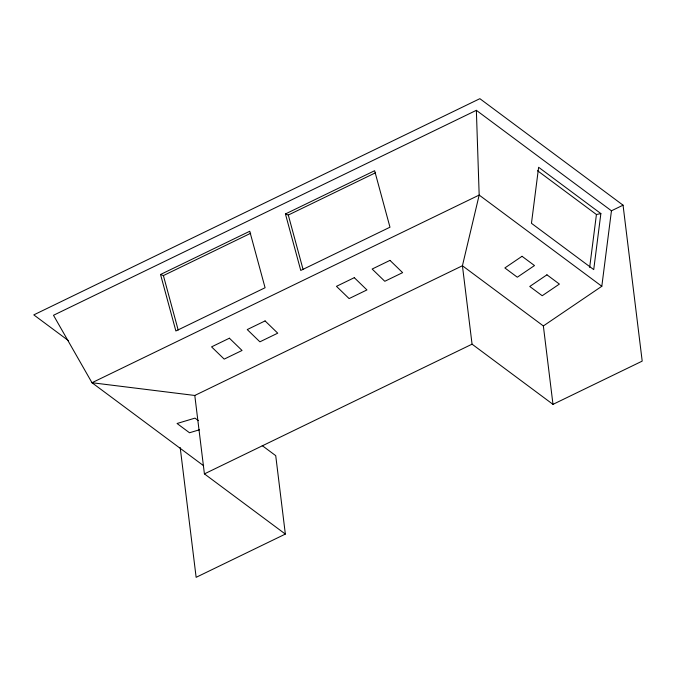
<?xml version="1.0" encoding="UTF-8"?>
<svg xmlns="http://www.w3.org/2000/svg" width="676" height="676" viewBox="0 0 676 676"><rect width="100%" height="100%" fill="white"/><g stroke="black" fill="none" stroke-linecap="round" stroke-linejoin="round"><path stroke-width="1.01" d="M589.666 267.434L596.426 214.512L537.53 170.715M600.871 213.574L593.722 269.606L531.463 223.308L538.62 167.276L600.871 213.574L596.426 214.512M552.985 404.358L543.36 325.942L601.817 286.278L611.45 210.794L623.052 205.174L642.2 361.119L552.985 404.358L472.059 344.168L462.426 265.752L479.174 195.068L476.36 110.323L53.488 315.278L91.987 382.726L203.637 465.756M160.533 274.49L249.748 231.251L265.077 287.739L175.87 330.978L160.533 274.49L163.398 275.58L250.711 233.262M285.433 213.954L374.639 170.715L389.976 227.204L300.761 270.442L285.433 213.954L288.297 215.044L375.611 172.726M601.817 286.278L479.174 195.068L91.987 382.726L194.789 395.468L462.426 265.752L543.36 325.942M194.789 395.468L204.414 473.884L472.059 344.168M262.229 445.628L275.724 455.658L285.348 534.082L196.133 577.321L180.196 447.537M199.479 429.775L189.508 432.758L177.061 423.497L195.009 418.123L198.33 420.599M623.052 205.174L479.867 98.679L33.8 314.881L68.538 340.712M476.36 110.323L611.45 210.794M204.414 473.884L285.348 534.082M288.297 215.044L303.085 269.513M163.398 275.58L178.185 330.049M522.033 256.297L504.854 267.95L517.309 277.211L534.488 265.558L522.033 256.297M546.935 274.819L529.756 286.472L542.211 295.733L559.39 284.081L546.935 274.819M229.401 338.211L211.563 346.864L224.204 359.117L242.042 350.472L229.401 338.211M265.085 320.923L247.247 329.567L259.888 341.828L277.735 333.175L265.085 320.923M354.3 277.675L336.462 286.328L349.103 298.581L366.941 289.936L354.3 277.675M389.984 260.387L372.146 269.031L384.788 281.292L402.626 272.639L389.984 260.387"/></g></svg>
